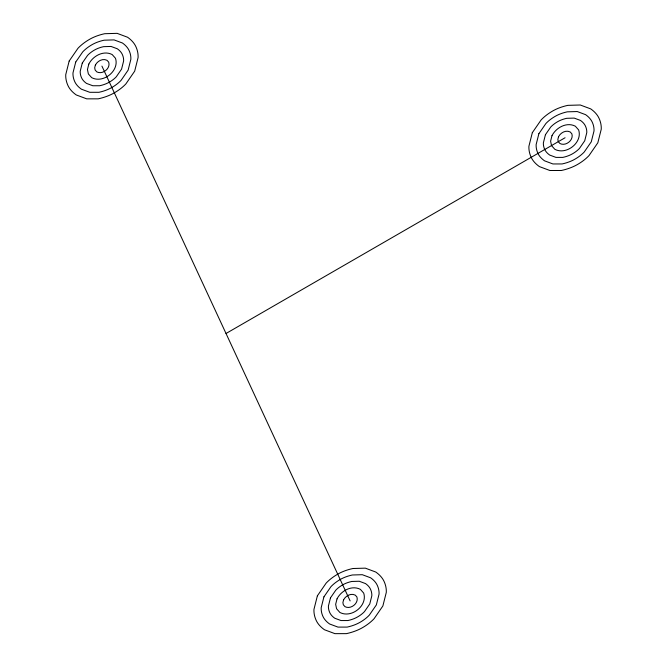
<?xml version="1.0" encoding="UTF-8"?>
<svg xmlns="http://www.w3.org/2000/svg" width="667" height="667" viewBox="0 0 667 667"><rect width="100%" height="100%" fill="white"/><g stroke="black" fill="none" stroke-linecap="round" stroke-linejoin="round"><path stroke-width="1" d="M226.021 333.5L565.074 137.752M101.926 66.1L350.125 600.9M69.176 61.031L65.758 74.596A67.109 38.744 0 0 0 68.017 85.676A42.846 24.737 0 0 0 76.271 94.956L86.727 98.849L98.207 98.841A45.498 26.271 0 0 0 114.332 92.838A67.109 38.744 0 0 0 125.888 83.9L134.676 71.169L138.086 57.604A67.109 38.744 0 0 0 135.826 46.523A42.846 24.737 0 0 0 127.58 37.244L117.125 33.35L104.694 33.709A42.846 24.737 0 0 0 89.511 39.361A67.109 38.744 0 0 0 77.964 48.299L69.176 61.031M75.721 62.048L72.986 72.895A53.685 30.999 0 0 0 74.796 81.758A34.275 19.793 0 0 0 81.399 89.186L89.762 92.296L98.949 92.296A36.402 21.011 0 0 0 111.848 87.494A53.685 30.999 0 0 0 121.094 80.34L128.122 70.152L130.857 59.305A53.685 30.999 0 0 0 129.048 50.442A34.275 19.793 0 0 0 122.445 43.013L114.082 39.903L104.144 40.187A34.275 19.793 0 0 0 91.996 44.706A53.685 30.999 0 0 0 82.75 51.859L75.721 62.048M82.274 63.057L80.223 71.202A40.262 23.245 0 0 0 81.582 77.847A25.713 14.841 0 0 0 86.527 83.417L92.805 85.751L99.7 85.743A27.297 15.758 0 0 0 109.371 82.141A40.262 23.245 0 0 0 116.3 76.78L121.569 69.143L123.62 60.997A40.262 23.245 0 0 0 122.269 54.352A25.713 14.841 0 0 0 117.317 48.783L111.039 46.448L103.585 46.665A25.713 14.841 0 0 0 94.472 50.058A40.262 23.245 0 0 0 87.544 55.419L82.274 63.057M88.819 64.074L87.452 69.501L88.361 73.929L91.662 77.639C103.16 83.767 119.643 70.894 115.483 58.271L112.181 54.561C103.535 50.058 92.896 55.97 88.819 64.074M95.373 65.083L94.689 67.801L95.139 70.018L96.79 71.869C102.543 74.937 110.78 68.501 108.704 62.181L107.053 60.33C102.726 58.079 97.407 61.031 95.373 65.083M317.375 595.831L313.957 609.396A67.109 38.744 0 0 0 316.225 620.477A42.846 24.737 0 0 0 324.47 629.756L334.926 633.65L346.415 633.642A45.498 26.271 0 0 0 362.54 627.639A67.109 38.744 0 0 0 374.087 618.701L382.875 605.969L386.293 592.404A67.109 38.744 0 0 0 384.034 581.324A42.846 24.737 0 0 0 375.779 572.044L365.324 568.151L352.901 568.509A42.846 24.737 0 0 0 337.719 574.162A67.109 38.744 0 0 0 326.163 583.1L317.375 595.831M323.929 596.848L321.194 607.695A53.685 30.999 0 0 0 323.003 616.558A34.275 19.793 0 0 0 329.606 623.987L337.969 627.097L347.157 627.097A36.402 21.011 0 0 0 360.055 622.294A53.685 30.999 0 0 0 369.293 615.141L376.33 604.952L379.064 594.105A53.685 30.999 0 0 0 377.247 585.242A34.275 19.793 0 0 0 370.652 577.814L362.289 574.704L352.343 574.987A34.275 19.793 0 0 0 340.195 579.506A53.685 30.999 0 0 0 330.957 586.66L323.929 596.848M330.473 597.857L328.422 606.003A40.262 23.245 0 0 0 329.781 612.648A25.713 14.841 0 0 0 334.734 618.217L341.004 620.552L347.899 620.543A27.297 15.758 0 0 0 357.57 616.942A40.262 23.245 0 0 0 364.507 611.581L369.776 603.943L371.827 595.798A40.262 23.245 0 0 0 370.468 589.153A25.713 14.841 0 0 0 365.516 583.583L359.246 581.249L351.792 581.466A25.713 14.841 0 0 0 342.68 584.859A40.262 23.245 0 0 0 335.751 590.22L330.473 597.857M337.027 598.874L335.659 604.302L336.568 608.729L339.862 612.439C351.359 618.567 367.851 605.694 363.69 593.071L360.388 589.361C351.742 584.859 341.104 590.77 337.027 598.874M343.58 599.883L342.896 602.601L343.347 604.819L344.997 606.67C350.742 609.738 358.988 603.302 356.912 596.982L355.261 595.131C350.934 592.88 345.614 595.831 343.58 599.883M532.324 132.683L528.914 146.248A67.109 38.744 0 0 0 531.174 157.329A42.846 24.737 0 0 0 539.42 166.608L549.875 170.502L561.364 170.494A45.498 26.271 0 0 0 577.489 164.491A67.109 38.744 0 0 0 589.036 155.553L597.824 142.813L601.242 129.248A67.109 38.744 0 0 0 598.983 118.176A42.846 24.737 0 0 0 590.729 108.896L580.273 105.002L567.85 105.353A42.846 24.737 0 0 0 552.668 111.005A67.109 38.744 0 0 0 541.112 119.952L532.324 132.683M538.878 133.7L536.143 144.547A53.685 30.999 0 0 0 537.952 153.41A34.275 19.793 0 0 0 544.555 160.83L552.918 163.949L562.106 163.949A36.402 21.011 0 0 0 575.004 159.138A53.685 30.999 0 0 0 584.25 151.993L591.279 141.804L594.014 130.949A53.685 30.999 0 0 0 592.204 122.086A34.275 19.793 0 0 0 585.601 114.666L577.238 111.547L567.292 111.831A34.275 19.793 0 0 0 555.152 116.358A53.685 30.999 0 0 0 545.906 123.512L538.878 133.7M545.431 134.709L543.38 142.846A40.262 23.245 0 0 0 544.731 149.491A25.713 14.841 0 0 0 549.683 155.061L555.961 157.395L562.848 157.395A27.297 15.758 0 0 0 572.528 153.794A40.262 23.245 0 0 0 579.456 148.433L584.726 140.787L586.777 132.65A40.262 23.245 0 0 0 585.418 126.005A25.713 14.841 0 0 0 580.473 120.435L574.195 118.101L566.742 118.309A25.713 14.841 0 0 0 557.629 121.702A40.262 23.245 0 0 0 550.7 127.072L545.431 134.709M551.976 135.726L550.608 141.146L551.517 145.581L554.819 149.291C566.308 155.419 582.8 142.546 578.639 129.923L575.338 126.205C566.692 121.702 556.053 127.614 551.976 135.726M558.529 136.735L557.845 139.453L558.296 141.662L559.947 143.522C565.691 146.582 573.937 140.145 571.861 133.834L570.21 131.974C565.883 129.723 560.563 132.683 558.529 136.735"/></g></svg>
